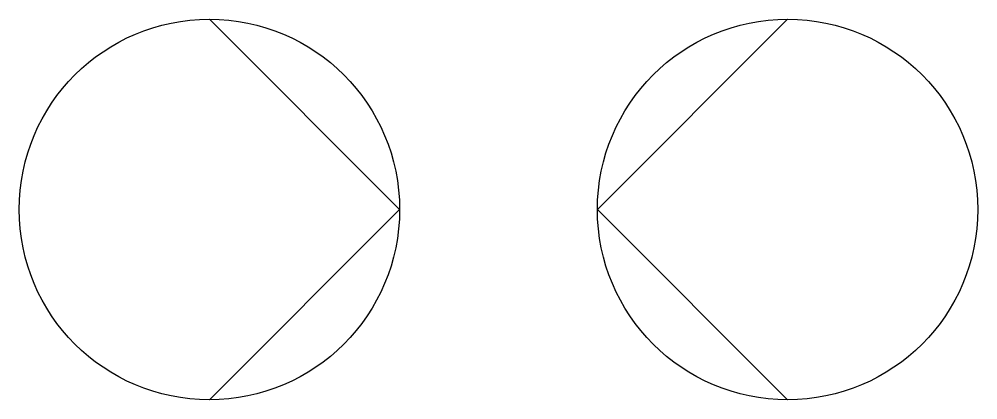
# Model space of a CAD drawing. Header units: inches. Extents: x -5 to 20.2, y -5 to 5.
import ezdxf

# ---------------------------------------------------------------- set-up
doc = ezdxf.new("R2010")
doc.units = ezdxf.units.IN
doc.header["$MEASUREMENT"] = 0

# ---------------------------------------------------------------- blocks, each defined once
blk = doc.blocks.new('*U3')
blk.add_lwpolyline([(0, -5), (5, 0), (0, 5)])
blk.add_circle((0, 0), 5)
blk = doc.blocks.new('*U4')
blk.add_lwpolyline([(0, -5), (-5, 0), (0, 5)])
blk.add_circle((0, 0), 5)

msp = doc.modelspace()

# ---------------------------------------------------------------- block references
for name, p in [('*U3', (0, 0)), ('*U4', (15.2, 0))]:
    msp.add_blockref(name, p)

doc.saveas('drawing.dxf')
